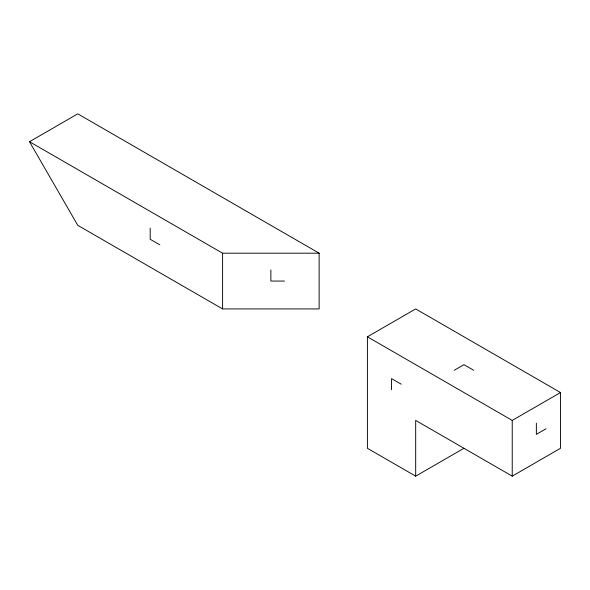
<?xml version="1.0" encoding="UTF-8"?>
<svg xmlns="http://www.w3.org/2000/svg" width="590" height="590" viewBox="0 0 590 590"><rect width="100%" height="100%" fill="white"/><g stroke="black" fill="none" stroke-linecap="round" stroke-linejoin="round"><path stroke-width="0.89" d="M29.5 141.711L77.769 113.841L319.138 253.191L319.138 308.931L222.592 308.931L77.769 225.328L29.5 141.711L222.592 253.191L319.138 253.191M415.685 476.16L367.408 448.289L367.408 336.802L415.685 308.931L560.5 392.542L560.5 448.282L512.231 476.152L415.685 420.412L415.685 476.16L463.954 448.289M454.3 370.247L463.954 364.672L473.608 370.247M367.408 336.802L512.231 420.412L560.5 392.542M546.016 428.775L536.362 434.351L536.362 423.2M284.52 281.061L270.862 281.061L270.862 269.918M159.838 244.835L150.184 239.26L150.184 228.109M401.2 384.186L391.546 378.61L391.546 389.761M512.231 420.412L512.231 476.152M222.592 253.191L222.592 308.931"/></g></svg>
